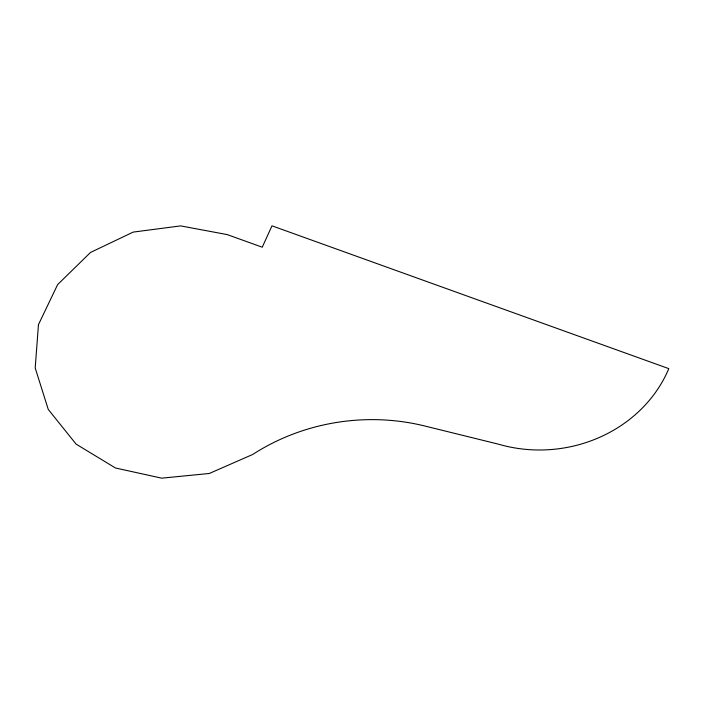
<?xml version="1.0" encoding="UTF-8"?>
<svg xmlns="http://www.w3.org/2000/svg" width="704" height="704" viewBox="0 0 704 704"><rect width="100%" height="100%" fill="white"/><g stroke="black" fill="none" stroke-linecap="round" stroke-linejoin="round"><path stroke-width="1.06" d="M38.456 324.65L35.2 367.981L48.268 409.446L76.129 444.145L115.482 467.993L161.682 478.166L209.299 473.475L252.692 454.476A202.594 183.462 -6.2 0 1 424.706 425.982L498.441 444.171A135.555 122.751 -6.2 0 0 668.8 368.641L271.999 225.834L262.24 247.201L227.234 234.599L180.629 225.896L133.188 232.091L90.517 252.446L57.649 284.566L38.456 324.65"/></g></svg>
